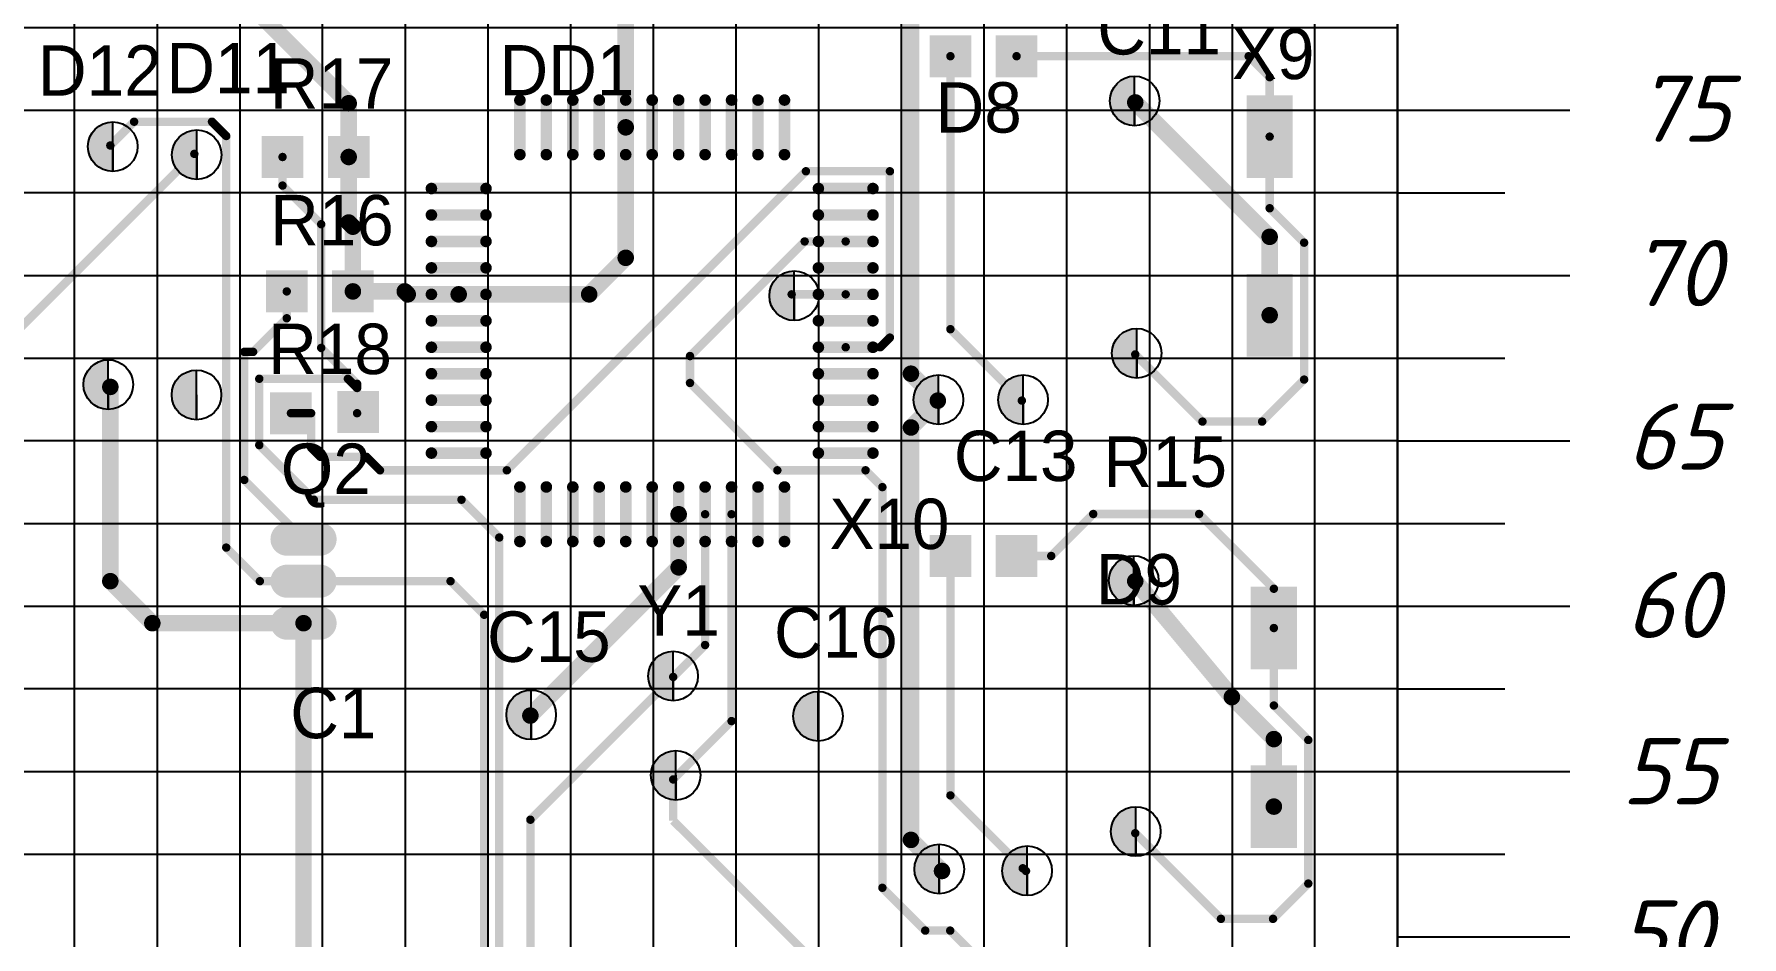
# Model space of a CAD drawing. Header units: millimetres. Extents: x 40 to 3761, y -469 to 920.
# Drawn here: x 2220.8 to 2324, y 124.9 to 179.5 of the extents above; entities that cross this region are included whole.
import ezdxf

# ---------------------------------------------------------------- set-up
doc = ezdxf.new("R2010")
doc.units = ezdxf.units.MM
for name, color, linetype in [('PDF _Текст', 7, 'Continuous'), ('TopLayer', 1, 'Continuous'), ('TopOverlay', 2, 'Continuous'), ('Слой1', 7, 'Continuous')]:
    doc.layers.add(name, color=color, linetype=linetype)
doc.styles.add('PDF ISOCPEUR Italic', font='isocpeui.ttf')

# ---------------------------------------------------------------- blocks, each defined once
blk = doc.blocks.new('*U127')
blk.add_line((0, 1.97), (0, -1.97))
blk = doc.blocks.new('*U128')
at = {"color": 0, "linetype": 'ByBlock', "lineweight": -2, "transparency": 16777216}
for p in [(100, 0), (110, 0), (120, 0), (130, 0), (140, 0), (150, 0)]:
    blk.add_blockref('*U127', p, dxfattribs=at)
blk = doc.blocks.new('*U123')
blk.add_line((3.25, 0), (-3.25, 0))
blk = doc.blocks.new('*U124')
at = {"color": 0, "linetype": 'ByBlock', "lineweight": -2, "transparency": 16777216}
for p in [(0, -100), (0, -105), (0, -110), (0, -115), (0, -120), (0, -125), (0, -130), (0, -135), (0, -140), (0, -145), (0, -150)]:
    blk.add_blockref('*U123', p, dxfattribs=at)
blk = doc.blocks.new('*U129')
for p, q in [((5, 152.5), (5, -152.5)), ((-5, 147.5), (-5, -152.5)), ((0.01, -152.5), (0.01, 147.5))]:
    blk.add_line(p, q)
blk = doc.blocks.new('*U130')
at = {"color": 0, "linetype": 'ByBlock', "lineweight": -2, "transparency": 16777216}
for p in [(15, 0), (30, 0), (45, 0), (60, 0), (75, 0), (90, 0)]:
    blk.add_blockref('*U129', p, dxfattribs=at)
blk = doc.blocks.new('*U131')
for p, q in [((50, 5), (-50, 5)), ((-50, 0), (50, 0)), ((-50, -5), (50, -5))]:
    blk.add_line(p, q)
blk = doc.blocks.new('*U132')
at = {"color": 0, "linetype": 'ByBlock', "lineweight": -2, "transparency": 16777216}
for p in [(0, 150), (0, 135), (0, 120), (0, 105)]:
    blk.add_blockref('*U131', p, dxfattribs=at)

msp = doc.modelspace()

# ---------------------------------------------------------------- hatches: boundary and pattern name
h = msp.add_hatch(color=256)
h.dxf.hatch_style = 1
h.paths.add_polyline_path([(2287.303, 176.947, 0.4142136), (2285.803, 175.447, 0.4142136), (2287.303, 173.947), (2287.303, 175.447)])
h = msp.add_hatch(color=256)
h.dxf.hatch_style = 1
h.paths.add_polyline_path([(2225.513, 174.18, 0.4142136), (2224.013, 172.68, 0.4142136), (2225.513, 171.18), (2225.513, 172.68)])
h = msp.add_hatch(color=256)
h.dxf.hatch_style = 1
h.paths.add_polyline_path([(2230.587, 173.694, 0.4142136), (2229.087, 172.194, 0.4142136), (2230.587, 170.694), (2230.587, 172.194)])
h = msp.add_hatch(color=256)
h.dxf.hatch_style = 1
h.paths.add_polyline_path([(2266.714, 165.162, 0.4142136), (2265.214, 163.662, 0.4142136), (2266.714, 162.162), (2266.714, 163.662)])
h = msp.add_hatch(color=256)
h.dxf.hatch_style = 1
h.paths.add_polyline_path([(2287.426, 161.687, 0.4142136), (2285.926, 160.187, 0.4142136), (2287.426, 158.687), (2287.426, 160.187)])
h = msp.add_hatch(color=256)
h.dxf.hatch_style = 1
h.paths.add_polyline_path([(2225.239, 159.787, 0.4142136), (2223.739, 158.287, 0.4142136), (2225.239, 156.787), (2225.239, 158.287)])
h = msp.add_hatch(color=256)
h.dxf.hatch_style = 1
h.paths.add_polyline_path([(2230.575, 159.168, 0.4142136), (2229.075, 157.668, 0.4142136), (2230.575, 156.168), (2230.575, 157.668)])
h = msp.add_hatch(color=256)
h.dxf.hatch_style = 1
h.paths.add_polyline_path([(2275.441, 158.877, 0.4142136), (2273.941, 157.377, 0.4142136), (2275.441, 155.877), (2275.441, 157.377)])
h = msp.add_hatch(color=256)
h.dxf.hatch_style = 1
h.paths.add_polyline_path([(2280.556, 158.877, 0.4142136), (2279.056, 157.377, 0.4142136), (2280.556, 155.877), (2280.556, 157.377)])
h = msp.add_hatch(color=256)
h.dxf.hatch_style = 1
h.paths.add_polyline_path([(2287.249, 147.937, 0.4142136), (2285.749, 146.437, 0.4142136), (2287.249, 144.937), (2287.249, 146.437)])
h = msp.add_hatch(color=256)
h.dxf.hatch_style = 1
h.paths.add_polyline_path([(2259.396, 142.164, 0.4142136), (2257.896, 140.664, 0.4142136), (2259.396, 139.164), (2259.396, 140.664)])
h = msp.add_hatch(color=256)
h.dxf.hatch_style = 1
h.paths.add_polyline_path([(2250.812, 139.818, 0.4142136), (2249.312, 138.318, 0.4142136), (2250.812, 136.818), (2250.812, 138.318)])
h = msp.add_hatch(color=256)
h.dxf.hatch_style = 1
h.paths.add_polyline_path([(2268.158, 139.73, 0.4142136), (2266.658, 138.23, 0.4142136), (2268.158, 136.73), (2268.158, 138.23)])
h = msp.add_hatch(color=256)
h.dxf.hatch_style = 1
h.paths.add_polyline_path([(2259.551, 136.159, 0.4142136), (2258.051, 134.659, 0.4142136), (2259.551, 133.159), (2259.551, 134.659)])
h = msp.add_hatch(color=256)
h.dxf.hatch_style = 1
h.paths.add_polyline_path([(2287.368, 132.762, 0.4142136), (2285.868, 131.262, 0.4142136), (2287.368, 129.762), (2287.368, 131.262)])
h = msp.add_hatch(color=256)
h.dxf.hatch_style = 1
h.paths.add_polyline_path([(2275.485, 130.491, 0.4142136), (2273.985, 128.991, 0.4142136), (2275.485, 127.491), (2275.485, 128.991)])
h = msp.add_hatch(color=256)
h.dxf.hatch_style = 1
h.paths.add_polyline_path([(2280.801, 130.385, 0.4142136), (2279.301, 128.885, 0.4142136), (2280.801, 127.385), (2280.801, 128.885)])

# ---------------------------------------------------------------- linework, layer by layer
for p, q in [((2303.192, 24.89), (2303.192, 324.89)), ((2303.192, 322.39), (2303.192, 24.89))]:
    msp.add_line(p, q)
at = {"layer": 'TopLayer'}
for points, const_width in [([(2239.778, 175.304), (2224.776, 190.306)], 1), ([(2273.776, 158.947), (2273.776, 186.43)], 1), ([(2256.53, 173.847), (2256.53, 180.105)], 1), ([(2276.164, 161.639), (2276.164, 178.149)], 0.508), ([(2294.198, 178.149), (2280.164, 178.149)], 0.508), ([(2295.468, 176.879), (2294.198, 178.149)], 0.508), ([(2295.468, 173.285), (2295.468, 176.879)], 0.508), ([(2239.778, 172.053), (2239.778, 175.304)], 1), ([(2250.13, 175.497), (2250.13, 172.197)], 0.7), ([(2251.73, 175.497), (2251.73, 172.197)], 0.7), ([(2253.33, 175.497), (2253.33, 172.197)], 0.7), ([(2254.93, 175.497), (2254.93, 172.197)], 0.7), ([(2256.53, 175.497), (2256.53, 172.197)], 0.7), ([(2258.13, 175.497), (2258.13, 172.197)], 0.7), ([(2259.73, 175.497), (2259.73, 172.197)], 0.7), ([(2261.33, 175.497), (2261.33, 172.197)], 0.7), ([(2262.93, 175.497), (2262.93, 172.197)], 0.7), ([(2264.53, 175.497), (2264.53, 172.197)], 0.7), ([(2266.13, 175.497), (2266.13, 172.197)], 0.7), ([(2295.468, 167.227), (2287.34, 175.355)], 1), ([(2226.802, 174.187), (2225.364, 172.749)], 0.508), ([(2231.511, 174.187), (2226.802, 174.187)], 0.508), ([(2232.374, 173.323), (2231.511, 174.187)], 0.508), ([(2232.374, 148.431), (2232.374, 173.323)], 0.508), ([(2256.53, 165.957), (2256.53, 173.847)], 1), ([(2295.468, 168.954), (2295.468, 173.285)], 0.508), ([(2230.444, 172.241), (2208.194, 149.991)], 0.508), ([(2239.778, 168.091), (2239.778, 172.053)], 1), ([(2235.778, 170.326), (2235.778, 172.053)], 0.508), ([(2267.426, 171.19), (2249.342, 153.105)], 0.508), ([(2272.506, 171.19), (2267.426, 171.19)], 0.508), ([(2272.506, 161.131), (2272.506, 171.19)], 0.508), ([(2238.115, 167.989), (2235.778, 170.326)], 0.508), ([(2248.08, 170.147), (2244.78, 170.147)], 0.7), ([(2271.48, 170.147), (2268.18, 170.147)], 0.7), ([(2240.032, 167.837), (2239.778, 168.091)], 1), ([(2240.032, 163.925), (2240.032, 167.837)], 1), ([(2248.08, 168.547), (2244.78, 168.547)], 0.7), ([(2271.48, 168.547), (2268.18, 168.547)], 0.7), ([(2297.551, 166.872), (2295.468, 168.954)], 0.508), ([(2238.115, 160.508), (2238.115, 167.989)], 0.508), ([(2248.08, 166.947), (2244.78, 166.947)], 0.7), ([(2271.48, 166.947), (2268.18, 166.947)], 0.7), ([(2295.468, 162.485), (2295.468, 167.227)], 1), ([(2256.53, 165.957), (2254.32, 163.747)], 1), ([(2267.35, 166.947), (2260.416, 160.014)], 0.508), ([(2269.83, 166.947), (2267.35, 166.947)], 0.508), ([(2297.551, 158.591), (2297.551, 166.872)], 0.508), ([(2248.08, 165.347), (2244.78, 165.347)], 0.7), ([(2271.48, 165.347), (2268.18, 165.347)], 0.7), ([(2243.169, 163.925), (2240.032, 163.925)], 1), ([(2243.347, 163.747), (2243.169, 163.925)], 1), ([(2246.43, 163.747), (2243.347, 163.747)], 1), ([(2254.32, 163.747), (2246.43, 163.747)], 1), ([(2236.032, 162.3), (2236.032, 163.925)], 0.508), ([(2248.08, 163.747), (2244.78, 163.747)], 0.7), ([(2269.83, 163.747), (2266.563, 163.747)], 0.508), ([(2271.48, 163.747), (2268.18, 163.747)], 0.7), ([(2236.032, 162.3), (2234, 160.268)], 0.508), ([(2248.08, 162.147), (2244.78, 162.147)], 0.7), ([(2271.48, 162.147), (2268.18, 162.147)], 0.7), ([(2272.506, 161.131), (2271.922, 160.547)], 0.508), ([(2280.482, 157.321), (2276.164, 161.639)], 0.508), ([(2234, 160.268), (2233.464, 160.268)], 0.508), ([(2233.464, 152.523), (2233.464, 160.268)], 0.508), ([(2240.286, 158.337), (2238.115, 160.508)], 0.508), ([(2248.08, 160.547), (2244.78, 160.547)], 0.7), ([(2260.416, 158.388), (2260.416, 160.014)], 0.508), ([(2271.48, 160.547), (2268.18, 160.547)], 0.7), ([(2271.922, 160.547), (2269.83, 160.547)], 0.508), ([(2291.404, 156.051), (2287.34, 160.115)], 0.508), ([(2248.08, 158.947), (2244.78, 158.947)], 0.7), ([(2271.48, 158.947), (2268.18, 158.947)], 0.7), ([(2275.402, 157.321), (2273.776, 158.947)], 1), ([(2225.364, 146.399), (2225.364, 158.149)], 1), ([(2234.372, 154.629), (2234.372, 158.642)], 0.508), ([(2239.727, 158.642), (2234.372, 158.642)], 0.508), ([(2240.286, 158.083), (2239.727, 158.642)], 0.508), ([(2240.286, 158.083), (2240.286, 158.337)], 0.508), ([(2240.286, 156.559), (2240.286, 158.083)], 0.508), ([(2265.699, 153.105), (2260.416, 158.388)], 0.508), ([(2297.551, 158.591), (2295.011, 156.051)], 0.508), ([(2248.08, 157.347), (2244.78, 157.347)], 0.7), ([(2271.48, 157.347), (2268.18, 157.347)], 0.7), ([(2275.402, 157.321), (2273.776, 155.696)], 1), ([(2237.505, 156.559), (2236.286, 156.559)], 0.508), ([(2237.505, 154.476), (2237.505, 156.559)], 0.508), ([(2248.08, 155.747), (2244.78, 155.747)], 0.7), ([(2271.48, 155.747), (2268.18, 155.747)], 0.7), ([(2273.776, 130.753), (2273.776, 155.696)], 1), ([(2295.011, 156.051), (2291.404, 156.051)], 0.508), ([(2237.674, 151.327), (2234.372, 154.629)], 0.508), ([(2238.064, 153.918), (2237.505, 154.476)], 0.508), ([(2240.858, 153.918), (2238.064, 153.918)], 0.508), ([(2241.671, 153.105), (2240.858, 153.918)], 0.508), ([(2248.08, 154.147), (2244.78, 154.147)], 0.7), ([(2271.48, 154.147), (2268.18, 154.147)], 0.7), ([(2249.342, 153.105), (2241.671, 153.105)], 0.508), ([(2271.033, 153.105), (2265.699, 153.105)], 0.508), ([(2272.049, 152.089), (2271.033, 153.105)], 0.508), ([(2237.048, 148.939), (2233.464, 152.523)], 0.508), ([(2250.13, 152.097), (2250.13, 148.797)], 0.7), ([(2251.73, 152.097), (2251.73, 148.797)], 0.7), ([(2253.33, 152.097), (2253.33, 148.797)], 0.7), ([(2254.93, 152.097), (2254.93, 148.797)], 0.7), ([(2256.53, 152.097), (2256.53, 148.797)], 0.7), ([(2258.13, 152.097), (2258.13, 148.797)], 0.7), ([(2259.73, 152.097), (2259.73, 148.797)], 0.7), ([(2261.33, 152.097), (2261.33, 148.797)], 0.7), ([(2262.93, 152.097), (2262.93, 148.797)], 0.7), ([(2264.53, 152.097), (2264.53, 148.797)], 0.7), ([(2266.13, 152.097), (2266.13, 148.797)], 0.7), ([(2272.049, 127.857), (2272.049, 152.089)], 0.508), ([(2246.598, 151.327), (2237.674, 151.327)], 0.508), ([(2248.884, 149.041), (2246.598, 151.327)], 0.508), ([(2259.73, 147.237), (2259.73, 150.447)], 1), ([(2236.048, 148.939), (2238.048, 148.939)], 2), ([(2261.33, 142.539), (2261.33, 150.447)], 0.508), ([(2262.93, 137.939), (2262.93, 150.447)], 0.508), ([(2284.8, 150.463), (2282.26, 147.923)], 0.508), ([(2291.201, 150.463), (2284.8, 150.463)], 0.508), ([(2295.722, 145.942), (2291.201, 150.463)], 0.508), ([(2248.884, 122.015), (2248.884, 149.041)], 0.508), ([(2234.406, 146.399), (2232.374, 148.431)], 0.508), ([(2259.73, 147.237), (2250.764, 138.271)], 1), ([(2276.164, 133.445), (2276.164, 147.923)], 0.508), ([(2282.26, 147.923), (2280.164, 147.923)], 0.508), ([(2227.904, 143.859), (2225.364, 146.399)], 1), ([(2237.048, 146.399), (2234.406, 146.399)], 0.508), ([(2236.048, 146.399), (2238.048, 146.399)], 2), ([(2245.938, 146.399), (2237.048, 146.399)], 0.508), ([(2247.97, 144.367), (2245.938, 146.399)], 0.508), ([(2293.182, 139.389), (2287.34, 146.399)], 1), ([(2295.722, 143.567), (2295.722, 145.942)], 0.508), ([(2236.048, 143.859), (2238.048, 143.859)], 2), ([(2247.97, 115.919), (2247.97, 144.367)], 0.508), ([(2237.048, 143.859), (2227.904, 143.859)], 1), ([(2237.048, 122.523), (2237.048, 143.859)], 1), ([(2295.722, 138.881), (2295.722, 143.567)], 0.508), ([(2261.33, 142.539), (2259.4, 140.609)], 0.508), ([(2259.4, 140.609), (2250.764, 131.973)], 0.508), ([(2295.722, 136.849), (2293.182, 139.389)], 1), ([(2297.805, 136.798), (2295.722, 138.881)], 0.508), ([(2262.93, 137.939), (2259.4, 134.409)], 0.508), ([(2295.722, 132.767), (2295.722, 136.849)], 1), ([(2297.805, 128.111), (2297.805, 136.798)], 0.508), ([(2259.4, 131.921), (2259.4, 134.409)], 0.508), ([(2280.736, 128.873), (2276.164, 133.445)], 0.508), ([(2250.764, 123.031), (2250.764, 131.973)], 0.508), ([(2268.29, 123.031), (2259.4, 131.921)], 0.508), ([(2275.656, 128.873), (2273.776, 130.753)], 1), ([(2292.522, 125.978), (2287.34, 131.159)], 0.508), ([(2274.64, 125.266), (2272.049, 127.857)], 0.508), ([(2297.805, 128.111), (2295.671, 125.978)], 0.508), ([(2295.671, 125.978), (2292.522, 125.978)], 0.508), ([(2276.151, 125.266), (2274.64, 125.266)], 0.508), ([(2280.418, 120.999), (2276.151, 125.266)], 0.508)]:
    msp.add_lwpolyline(points, dxfattribs=dict(at, const_width=const_width))
for points, const_width in [([(2276.291, 178.149, -1), (2276.037, 178.149, -1)], 0.254), ([(2280.291, 178.149, -1), (2280.037, 178.149, -1)], 0.254), ([(2294.325, 178.149, -1), (2294.071, 178.149, -1)], 0.254), ([(2294.325, 178.149, -1), (2294.071, 178.149, -1)], 0.254), ([(2295.595, 176.879, -1), (2295.341, 176.879, -1)], 0.254), ([(2295.595, 176.879, -1), (2295.341, 176.879, -1)], 0.254), ([(2240.028, 175.304, -1), (2239.528, 175.304, -1)], 0.5), ([(2240.028, 175.304, -1), (2239.528, 175.304, -1)], 0.5), ([(2250.305, 175.497, -1), (2249.955, 175.497, -1)], 0.35), ([(2251.905, 175.497, -1), (2251.555, 175.497, -1)], 0.35), ([(2253.505, 175.497, -1), (2253.155, 175.497, -1)], 0.35), ([(2255.105, 175.497, -1), (2254.755, 175.497, -1)], 0.35), ([(2256.705, 175.497, -1), (2256.355, 175.497, -1)], 0.35), ([(2258.305, 175.497, -1), (2257.955, 175.497, -1)], 0.35), ([(2259.905, 175.497, -1), (2259.555, 175.497, -1)], 0.35), ([(2261.505, 175.497, -1), (2261.155, 175.497, -1)], 0.35), ([(2263.105, 175.497, -1), (2262.755, 175.497, -1)], 0.35), ([(2264.705, 175.497, -1), (2264.355, 175.497, -1)], 0.35), ([(2266.305, 175.497, -1), (2265.955, 175.497, -1)], 0.35), ([(2287.59, 175.355, -1), (2287.09, 175.355, -1)], 0.5), ([(2226.929, 174.187, -1), (2226.675, 174.187, -1)], 0.254), ([(2226.929, 174.187, -1), (2226.675, 174.187, -1)], 0.254), ([(2231.638, 174.187, -1), (2231.384, 174.187, -1)], 0.254), ([(2231.638, 174.187, -1), (2231.384, 174.187, -1)], 0.254), ([(2232.501, 173.323, -1), (2232.247, 173.323, -1)], 0.254), ([(2232.501, 173.323, -1), (2232.247, 173.323, -1)], 0.254), ([(2256.78, 173.847, -1), (2256.28, 173.847, -1)], 0.5), ([(2256.78, 173.847, -1), (2256.28, 173.847, -1)], 0.5), ([(2295.595, 173.285, -1), (2295.341, 173.285, -1)], 0.254), ([(2295.595, 173.285, -1), (2295.341, 173.285, -1)], 0.254), ([(2225.491, 172.749, -1), (2225.237, 172.749, -1)], 0.254), ([(2230.571, 172.241, -1), (2230.317, 172.241, -1)], 0.254), ([(2240.028, 172.053, -1), (2239.528, 172.053, -1)], 0.5), ([(2240.028, 172.053, -1), (2239.528, 172.053, -1)], 0.5), ([(2250.305, 172.197, -1), (2249.955, 172.197, -1)], 0.35), ([(2251.905, 172.197, -1), (2251.555, 172.197, -1)], 0.35), ([(2253.505, 172.197, -1), (2253.155, 172.197, -1)], 0.35), ([(2255.105, 172.197, -1), (2254.755, 172.197, -1)], 0.35), ([(2256.705, 172.197, -1), (2256.355, 172.197, -1)], 0.35), ([(2258.305, 172.197, -1), (2257.955, 172.197, -1)], 0.35), ([(2259.905, 172.197, -1), (2259.555, 172.197, -1)], 0.35), ([(2261.505, 172.197, -1), (2261.155, 172.197, -1)], 0.35), ([(2263.105, 172.197, -1), (2262.755, 172.197, -1)], 0.35), ([(2264.705, 172.197, -1), (2264.355, 172.197, -1)], 0.35), ([(2266.305, 172.197, -1), (2265.955, 172.197, -1)], 0.35), ([(2235.905, 172.053, -1), (2235.651, 172.053, -1)], 0.254), ([(2267.553, 171.19, -1), (2267.299, 171.19, -1)], 0.254), ([(2267.553, 171.19, -1), (2267.299, 171.19, -1)], 0.254), ([(2272.633, 171.19, -1), (2272.379, 171.19, -1)], 0.254), ([(2272.633, 171.19, -1), (2272.379, 171.19, -1)], 0.254), ([(2235.905, 170.326, -1), (2235.651, 170.326, -1)], 0.254), ([(2235.905, 170.326, -1), (2235.651, 170.326, -1)], 0.254), ([(2244.955, 170.147, -1), (2244.605, 170.147, -1)], 0.35), ([(2248.255, 170.147, -1), (2247.905, 170.147, -1)], 0.35), ([(2268.355, 170.147, -1), (2268.005, 170.147, -1)], 0.35), ([(2271.655, 170.147, -1), (2271.305, 170.147, -1)], 0.35), ([(2240.028, 168.091, -1), (2239.528, 168.091, -1)], 0.5), ([(2240.028, 168.091, -1), (2239.528, 168.091, -1)], 0.5), ([(2240.282, 167.837, -1), (2239.782, 167.837, -1)], 0.5), ([(2240.282, 167.837, -1), (2239.782, 167.837, -1)], 0.5), ([(2244.955, 168.547, -1), (2244.605, 168.547, -1)], 0.35), ([(2248.255, 168.547, -1), (2247.905, 168.547, -1)], 0.35), ([(2268.355, 168.547, -1), (2268.005, 168.547, -1)], 0.35), ([(2271.655, 168.547, -1), (2271.305, 168.547, -1)], 0.35), ([(2295.595, 168.954, -1), (2295.341, 168.954, -1)], 0.254), ([(2295.595, 168.954, -1), (2295.341, 168.954, -1)], 0.254), ([(2238.242, 167.989, -1), (2237.988, 167.989, -1)], 0.254), ([(2238.242, 167.989, -1), (2237.988, 167.989, -1)], 0.254), ([(2244.955, 166.947, -1), (2244.605, 166.947, -1)], 0.35), ([(2248.255, 166.947, -1), (2247.905, 166.947, -1)], 0.35), ([(2268.355, 166.947, -1), (2268.005, 166.947, -1)], 0.35), ([(2271.655, 166.947, -1), (2271.305, 166.947, -1)], 0.35), ([(2295.718, 167.227, -1), (2295.218, 167.227, -1)], 0.5), ([(2295.718, 167.227, -1), (2295.218, 167.227, -1)], 0.5), ([(2256.78, 165.957, -1), (2256.28, 165.957, -1)], 0.5), ([(2256.78, 165.957, -1), (2256.28, 165.957, -1)], 0.5), ([(2267.477, 166.947, -1), (2267.223, 166.947, -1)], 0.254), ([(2267.477, 166.947, -1), (2267.223, 166.947, -1)], 0.254), ([(2269.957, 166.947, -1), (2269.703, 166.947, -1)], 0.254), ([(2297.678, 166.872, -1), (2297.424, 166.872, -1)], 0.254), ([(2297.678, 166.872, -1), (2297.424, 166.872, -1)], 0.254), ([(2244.955, 165.347, -1), (2244.605, 165.347, -1)], 0.35), ([(2248.255, 165.347, -1), (2247.905, 165.347, -1)], 0.35), ([(2268.355, 165.347, -1), (2268.005, 165.347, -1)], 0.35), ([(2271.655, 165.347, -1), (2271.305, 165.347, -1)], 0.35), ([(2240.282, 163.925, -1), (2239.782, 163.925, -1)], 0.5), ([(2240.282, 163.925, -1), (2239.782, 163.925, -1)], 0.5), ([(2243.419, 163.925, -1), (2242.919, 163.925, -1)], 0.5), ([(2243.419, 163.925, -1), (2242.919, 163.925, -1)], 0.5), ([(2243.597, 163.747, -1), (2243.097, 163.747, -1)], 0.5), ([(2243.597, 163.747, -1), (2243.097, 163.747, -1)], 0.5), ([(2246.68, 163.747, -1), (2246.18, 163.747, -1)], 0.5), ([(2246.68, 163.747, -1), (2246.18, 163.747, -1)], 0.5), ([(2254.57, 163.747, -1), (2254.07, 163.747, -1)], 0.5), ([(2254.57, 163.747, -1), (2254.07, 163.747, -1)], 0.5), ([(2236.159, 163.925, -1), (2235.905, 163.925, -1)], 0.254), ([(2244.955, 163.747, -1), (2244.605, 163.747, -1)], 0.35), ([(2248.255, 163.747, -1), (2247.905, 163.747, -1)], 0.35), ([(2266.69, 163.747, -1), (2266.436, 163.747, -1)], 0.254), ([(2268.355, 163.747, -1), (2268.005, 163.747, -1)], 0.35), ([(2269.957, 163.747, -1), (2269.703, 163.747, -1)], 0.254), ([(2271.655, 163.747, -1), (2271.305, 163.747, -1)], 0.35), ([(2236.159, 162.3, -1), (2235.905, 162.3, -1)], 0.254), ([(2236.159, 162.3, -1), (2235.905, 162.3, -1)], 0.254), ([(2244.955, 162.147, -1), (2244.605, 162.147, -1)], 0.35), ([(2248.255, 162.147, -1), (2247.905, 162.147, -1)], 0.35), ([(2268.355, 162.147, -1), (2268.005, 162.147, -1)], 0.35), ([(2271.655, 162.147, -1), (2271.305, 162.147, -1)], 0.35), ([(2295.718, 162.485, -1), (2295.218, 162.485, -1)], 0.5), ([(2272.633, 161.131, -1), (2272.379, 161.131, -1)], 0.254), ([(2272.633, 161.131, -1), (2272.379, 161.131, -1)], 0.254), ([(2276.291, 161.639, -1), (2276.037, 161.639, -1)], 0.254), ([(2276.291, 161.639, -1), (2276.037, 161.639, -1)], 0.254), ([(2233.591, 160.268, -1), (2233.337, 160.268, -1)], 0.254), ([(2233.591, 160.268, -1), (2233.337, 160.268, -1)], 0.254), ([(2234.127, 160.268, -1), (2233.873, 160.268, -1)], 0.254), ([(2234.127, 160.268, -1), (2233.873, 160.268, -1)], 0.254), ([(2238.242, 160.508, -1), (2237.988, 160.508, -1)], 0.254), ([(2238.242, 160.508, -1), (2237.988, 160.508, -1)], 0.254), ([(2244.955, 160.547, -1), (2244.605, 160.547, -1)], 0.35), ([(2248.255, 160.547, -1), (2247.905, 160.547, -1)], 0.35), ([(2260.543, 160.014, -1), (2260.289, 160.014, -1)], 0.254), ([(2260.543, 160.014, -1), (2260.289, 160.014, -1)], 0.254), ([(2268.355, 160.547, -1), (2268.005, 160.547, -1)], 0.35), ([(2269.957, 160.547, -1), (2269.703, 160.547, -1)], 0.254), ([(2271.655, 160.547, -1), (2271.305, 160.547, -1)], 0.35), ([(2272.049, 160.547, -1), (2271.795, 160.547, -1)], 0.254), ([(2272.049, 160.547, -1), (2271.795, 160.547, -1)], 0.254), ([(2287.467, 160.115, -1), (2287.213, 160.115, -1)], 0.254), ([(2244.955, 158.947, -1), (2244.605, 158.947, -1)], 0.35), ([(2248.255, 158.947, -1), (2247.905, 158.947, -1)], 0.35), ([(2268.355, 158.947, -1), (2268.005, 158.947, -1)], 0.35), ([(2271.655, 158.947, -1), (2271.305, 158.947, -1)], 0.35), ([(2274.026, 158.947, -1), (2273.526, 158.947, -1)], 0.5), ([(2274.026, 158.947, -1), (2273.526, 158.947, -1)], 0.5), ([(2225.614, 158.149, -1), (2225.114, 158.149, -1)], 0.5), ([(2234.499, 158.642, -1), (2234.245, 158.642, -1)], 0.254), ([(2234.499, 158.642, -1), (2234.245, 158.642, -1)], 0.254), ([(2239.854, 158.642, -1), (2239.6, 158.642, -1)], 0.254), ([(2239.854, 158.642, -1), (2239.6, 158.642, -1)], 0.254), ([(2240.413, 158.337, -1), (2240.159, 158.337, -1)], 0.254), ([(2240.413, 158.337, -1), (2240.159, 158.337, -1)], 0.254), ([(2240.413, 158.083, -1), (2240.159, 158.083, -1)], 0.254), ([(2240.413, 158.083, -1), (2240.159, 158.083, -1)], 0.254), ([(2240.413, 158.083, -1), (2240.159, 158.083, -1)], 0.254), ([(2260.543, 158.388, -1), (2260.289, 158.388, -1)], 0.254), ([(2260.543, 158.388, -1), (2260.289, 158.388, -1)], 0.254), ([(2297.678, 158.591, -1), (2297.424, 158.591, -1)], 0.254), ([(2297.678, 158.591, -1), (2297.424, 158.591, -1)], 0.254), ([(2244.955, 157.347, -1), (2244.605, 157.347, -1)], 0.35), ([(2248.255, 157.347, -1), (2247.905, 157.347, -1)], 0.35), ([(2268.355, 157.347, -1), (2268.005, 157.347, -1)], 0.35), ([(2271.655, 157.347, -1), (2271.305, 157.347, -1)], 0.35), ([(2275.652, 157.321, -1), (2275.152, 157.321, -1)], 0.5), ([(2275.652, 157.321, -1), (2275.152, 157.321, -1)], 0.5), ([(2280.609, 157.321, -1), (2280.355, 157.321, -1)], 0.254), ([(2236.413, 156.559, -1), (2236.159, 156.559, -1)], 0.254), ([(2237.632, 156.559, -1), (2237.378, 156.559, -1)], 0.254), ([(2237.632, 156.559, -1), (2237.378, 156.559, -1)], 0.254), ([(2240.413, 156.559, -1), (2240.159, 156.559, -1)], 0.254), ([(2244.955, 155.747, -1), (2244.605, 155.747, -1)], 0.35), ([(2248.255, 155.747, -1), (2247.905, 155.747, -1)], 0.35), ([(2268.355, 155.747, -1), (2268.005, 155.747, -1)], 0.35), ([(2271.655, 155.747, -1), (2271.305, 155.747, -1)], 0.35), ([(2274.026, 155.696, -1), (2273.526, 155.696, -1)], 0.5), ([(2274.026, 155.696, -1), (2273.526, 155.696, -1)], 0.5), ([(2291.531, 156.051, -1), (2291.277, 156.051, -1)], 0.254), ([(2291.531, 156.051, -1), (2291.277, 156.051, -1)], 0.254), ([(2295.138, 156.051, -1), (2294.884, 156.051, -1)], 0.254), ([(2295.138, 156.051, -1), (2294.884, 156.051, -1)], 0.254), ([(2234.499, 154.629, -1), (2234.245, 154.629, -1)], 0.254), ([(2234.499, 154.629, -1), (2234.245, 154.629, -1)], 0.254), ([(2237.632, 154.476, -1), (2237.378, 154.476, -1)], 0.254), ([(2237.632, 154.476, -1), (2237.378, 154.476, -1)], 0.254), ([(2238.191, 153.918, -1), (2237.937, 153.918, -1)], 0.254), ([(2238.191, 153.918, -1), (2237.937, 153.918, -1)], 0.254), ([(2240.985, 153.918, -1), (2240.731, 153.918, -1)], 0.254), ([(2240.985, 153.918, -1), (2240.731, 153.918, -1)], 0.254), ([(2244.955, 154.147, -1), (2244.605, 154.147, -1)], 0.35), ([(2248.255, 154.147, -1), (2247.905, 154.147, -1)], 0.35), ([(2268.355, 154.147, -1), (2268.005, 154.147, -1)], 0.35), ([(2271.655, 154.147, -1), (2271.305, 154.147, -1)], 0.35), ([(2241.798, 153.105, -1), (2241.544, 153.105, -1)], 0.254), ([(2241.798, 153.105, -1), (2241.544, 153.105, -1)], 0.254), ([(2249.469, 153.105, -1), (2249.215, 153.105, -1)], 0.254), ([(2249.469, 153.105, -1), (2249.215, 153.105, -1)], 0.254), ([(2265.826, 153.105, -1), (2265.572, 153.105, -1)], 0.254), ([(2265.826, 153.105, -1), (2265.572, 153.105, -1)], 0.254), ([(2271.16, 153.105, -1), (2270.906, 153.105, -1)], 0.254), ([(2271.16, 153.105, -1), (2270.906, 153.105, -1)], 0.254), ([(2233.591, 152.523, -1), (2233.337, 152.523, -1)], 0.254), ([(2233.591, 152.523, -1), (2233.337, 152.523, -1)], 0.254), ([(2250.305, 152.097, -1), (2249.955, 152.097, -1)], 0.35), ([(2251.905, 152.097, -1), (2251.555, 152.097, -1)], 0.35), ([(2253.505, 152.097, -1), (2253.155, 152.097, -1)], 0.35), ([(2255.105, 152.097, -1), (2254.755, 152.097, -1)], 0.35), ([(2256.705, 152.097, -1), (2256.355, 152.097, -1)], 0.35), ([(2258.305, 152.097, -1), (2257.955, 152.097, -1)], 0.35), ([(2259.905, 152.097, -1), (2259.555, 152.097, -1)], 0.35), ([(2261.505, 152.097, -1), (2261.155, 152.097, -1)], 0.35), ([(2263.105, 152.097, -1), (2262.755, 152.097, -1)], 0.35), ([(2264.705, 152.097, -1), (2264.355, 152.097, -1)], 0.35), ([(2266.305, 152.097, -1), (2265.955, 152.097, -1)], 0.35), ([(2272.176, 152.089, -1), (2271.922, 152.089, -1)], 0.254), ([(2272.176, 152.089, -1), (2271.922, 152.089, -1)], 0.254), ([(2237.801, 151.327, -1), (2237.547, 151.327, -1)], 0.254), ([(2237.801, 151.327, -1), (2237.547, 151.327, -1)], 0.254), ([(2246.725, 151.327, -1), (2246.471, 151.327, -1)], 0.254), ([(2246.725, 151.327, -1), (2246.471, 151.327, -1)], 0.254), ([(2259.98, 150.447, -1), (2259.48, 150.447, -1)], 0.5), ([(2236.548, 148.939, -1), (2235.548, 148.939, -1)], 1), ([(2238.548, 148.939, -1), (2237.548, 148.939, -1)], 1), ([(2261.457, 150.447, -1), (2261.203, 150.447, -1)], 0.254), ([(2263.057, 150.447, -1), (2262.803, 150.447, -1)], 0.254), ([(2284.927, 150.463, -1), (2284.673, 150.463, -1)], 0.254), ([(2284.927, 150.463, -1), (2284.673, 150.463, -1)], 0.254), ([(2291.328, 150.463, -1), (2291.074, 150.463, -1)], 0.254), ([(2291.328, 150.463, -1), (2291.074, 150.463, -1)], 0.254), ([(2249.011, 149.041, -1), (2248.757, 149.041, -1)], 0.254), ([(2249.011, 149.041, -1), (2248.757, 149.041, -1)], 0.254), ([(2250.305, 148.797, -1), (2249.955, 148.797, -1)], 0.35), ([(2251.905, 148.797, -1), (2251.555, 148.797, -1)], 0.35), ([(2253.505, 148.797, -1), (2253.155, 148.797, -1)], 0.35), ([(2255.105, 148.797, -1), (2254.755, 148.797, -1)], 0.35), ([(2256.705, 148.797, -1), (2256.355, 148.797, -1)], 0.35), ([(2258.305, 148.797, -1), (2257.955, 148.797, -1)], 0.35), ([(2259.905, 148.797, -1), (2259.555, 148.797, -1)], 0.35), ([(2261.505, 148.797, -1), (2261.155, 148.797, -1)], 0.35), ([(2263.105, 148.797, -1), (2262.755, 148.797, -1)], 0.35), ([(2264.705, 148.797, -1), (2264.355, 148.797, -1)], 0.35), ([(2266.305, 148.797, -1), (2265.955, 148.797, -1)], 0.35), ([(2232.501, 148.431, -1), (2232.247, 148.431, -1)], 0.254), ([(2232.501, 148.431, -1), (2232.247, 148.431, -1)], 0.254), ([(2259.98, 147.237, -1), (2259.48, 147.237, -1)], 0.5), ([(2259.98, 147.237, -1), (2259.48, 147.237, -1)], 0.5), ([(2282.387, 147.923, -1), (2282.133, 147.923, -1)], 0.254), ([(2282.387, 147.923, -1), (2282.133, 147.923, -1)], 0.254), ([(2225.614, 146.399, -1), (2225.114, 146.399, -1)], 0.5), ([(2225.614, 146.399, -1), (2225.114, 146.399, -1)], 0.5), ([(2234.533, 146.399, -1), (2234.279, 146.399, -1)], 0.254), ([(2234.533, 146.399, -1), (2234.279, 146.399, -1)], 0.254), ([(2236.548, 146.399, -1), (2235.548, 146.399, -1)], 1), ([(2238.548, 146.399, -1), (2237.548, 146.399, -1)], 1), ([(2246.065, 146.399, -1), (2245.811, 146.399, -1)], 0.254), ([(2246.065, 146.399, -1), (2245.811, 146.399, -1)], 0.254), ([(2287.59, 146.399, -1), (2287.09, 146.399, -1)], 0.5), ([(2295.849, 145.942, -1), (2295.595, 145.942, -1)], 0.254), ([(2295.849, 145.942, -1), (2295.595, 145.942, -1)], 0.254), ([(2236.548, 143.859, -1), (2235.548, 143.859, -1)], 1), ([(2238.548, 143.859, -1), (2237.548, 143.859, -1)], 1), ([(2248.097, 144.367, -1), (2247.843, 144.367, -1)], 0.254), ([(2248.097, 144.367, -1), (2247.843, 144.367, -1)], 0.254), ([(2228.154, 143.859, -1), (2227.654, 143.859, -1)], 0.5), ([(2228.154, 143.859, -1), (2227.654, 143.859, -1)], 0.5), ([(2237.298, 143.859, -1), (2236.798, 143.859, -1)], 0.5), ([(2237.298, 143.859, -1), (2236.798, 143.859, -1)], 0.5), ([(2295.849, 143.567, -1), (2295.595, 143.567, -1)], 0.254), ([(2295.849, 143.567, -1), (2295.595, 143.567, -1)], 0.254), ([(2261.457, 142.539, -1), (2261.203, 142.539, -1)], 0.254), ([(2261.457, 142.539, -1), (2261.203, 142.539, -1)], 0.254), ([(2259.527, 140.609, -1), (2259.273, 140.609, -1)], 0.254), ([(2259.527, 140.609, -1), (2259.273, 140.609, -1)], 0.254), ([(2293.432, 139.389, -1), (2292.932, 139.389, -1)], 0.5), ([(2293.432, 139.389, -1), (2292.932, 139.389, -1)], 0.5), ([(2251.014, 138.271, -1), (2250.514, 138.271, -1)], 0.5), ([(2295.849, 138.881, -1), (2295.595, 138.881, -1)], 0.254), ([(2295.849, 138.881, -1), (2295.595, 138.881, -1)], 0.254), ([(2263.057, 137.939, -1), (2262.803, 137.939, -1)], 0.254), ([(2263.057, 137.939, -1), (2262.803, 137.939, -1)], 0.254), ([(2295.972, 136.849, -1), (2295.472, 136.849, -1)], 0.5), ([(2295.972, 136.849, -1), (2295.472, 136.849, -1)], 0.5), ([(2297.932, 136.798, -1), (2297.678, 136.798, -1)], 0.254), ([(2297.932, 136.798, -1), (2297.678, 136.798, -1)], 0.254), ([(2259.527, 134.409, -1), (2259.273, 134.409, -1)], 0.254), ([(2259.527, 134.409, -1), (2259.273, 134.409, -1)], 0.254), ([(2276.291, 133.445, -1), (2276.037, 133.445, -1)], 0.254), ([(2276.291, 133.445, -1), (2276.037, 133.445, -1)], 0.254), ([(2295.972, 132.767, -1), (2295.472, 132.767, -1)], 0.5), ([(2250.891, 131.973, -1), (2250.637, 131.973, -1)], 0.254), ([(2250.891, 131.973, -1), (2250.637, 131.973, -1)], 0.254), ([(2274.026, 130.753, -1), (2273.526, 130.753, -1)], 0.5), ([(2274.026, 130.753, -1), (2273.526, 130.753, -1)], 0.5), ([(2287.467, 131.159, -1), (2287.213, 131.159, -1)], 0.254), ([(2275.906, 128.873, -1), (2275.406, 128.873, -1)], 0.5), ([(2280.663, 129.037, -1), (2280.409, 129.037, -1)], 0.254), ([(2280.663, 129.037, -1), (2280.409, 129.037, -1)], 0.254), ([(2280.863, 128.873, -1), (2280.609, 128.873, -1)], 0.254), ([(2272.176, 127.857, -1), (2271.922, 127.857, -1)], 0.254), ([(2272.176, 127.857, -1), (2271.922, 127.857, -1)], 0.254), ([(2297.932, 128.111, -1), (2297.678, 128.111, -1)], 0.254), ([(2297.932, 128.111, -1), (2297.678, 128.111, -1)], 0.254), ([(2292.649, 125.978, -1), (2292.395, 125.978, -1)], 0.254), ([(2292.649, 125.978, -1), (2292.395, 125.978, -1)], 0.254), ([(2295.798, 125.978, -1), (2295.544, 125.978, -1)], 0.254), ([(2295.798, 125.978, -1), (2295.544, 125.978, -1)], 0.254), ([(2274.767, 125.266, -1), (2274.513, 125.266, -1)], 0.254), ([(2274.767, 125.266, -1), (2274.513, 125.266, -1)], 0.254), ([(2276.278, 125.266, -1), (2276.024, 125.266, -1)], 0.254), ([(2276.278, 125.266, -1), (2276.024, 125.266, -1)], 0.254)]:
    msp.add_lwpolyline(points, format="xyb", close=True, dxfattribs=dict(at, const_width=const_width))
for points in [[(2277.424, 176.879), (2274.904, 176.879), (2277.424, 179.419), (2274.904, 179.419)], [(2281.424, 176.879), (2278.904, 176.879), (2281.424, 179.419), (2278.904, 179.419)], [(2294.068, 170.785), (2294.068, 175.785), (2296.868, 170.785), (2296.868, 175.785)], [(2237.038, 170.783), (2234.518, 170.783), (2237.038, 173.323), (2234.518, 173.323)], [(2241.038, 170.783), (2238.518, 170.783), (2241.038, 173.323), (2238.518, 173.323)], [(2237.292, 162.655), (2234.772, 162.655), (2237.292, 165.195), (2234.772, 165.195)], [(2241.292, 162.655), (2238.772, 162.655), (2241.292, 165.195), (2238.772, 165.195)], [(2294.068, 159.985), (2294.068, 164.985), (2296.868, 159.985), (2296.868, 164.985)], [(2237.546, 155.289), (2235.026, 155.289), (2237.546, 157.829), (2235.026, 157.829)], [(2241.619, 155.363), (2239.099, 155.363), (2241.619, 157.903), (2239.099, 157.903)], [(2277.424, 146.653), (2274.904, 146.653), (2277.424, 149.193), (2274.904, 149.193)], [(2281.424, 146.653), (2278.904, 146.653), (2281.424, 149.193), (2278.904, 149.193)], [(2294.322, 141.067), (2294.322, 146.067), (2297.122, 141.067), (2297.122, 146.067)], [(2294.322, 130.267), (2294.322, 135.267), (2297.122, 130.267), (2297.122, 135.267)]]:
    msp.add_solid(points, dxfattribs=at)
at = {"layer": 'Слой1'}
for p, q in [((2287.303, 173.947), (2287.303, 176.947)), ((2287.303, 175.447), (2287.303, 173.947)), ((2225.513, 171.18), (2225.513, 174.18)), ((2230.587, 170.694), (2230.587, 173.694)), ((2225.513, 172.68), (2225.513, 171.18)), ((2230.587, 172.194), (2230.587, 170.694)), ((2266.714, 162.162), (2266.714, 165.162)), ((2266.714, 163.662), (2266.714, 162.162)), ((2287.426, 158.687), (2287.426, 161.687)), ((2287.426, 160.187), (2287.426, 158.687)), ((2225.239, 156.787), (2225.239, 159.787)), ((2230.575, 156.168), (2230.575, 159.168)), ((2225.239, 158.287), (2225.239, 156.787)), ((2275.441, 155.877), (2275.441, 158.877)), ((2280.556, 155.877), (2280.556, 158.877)), ((2230.575, 157.668), (2230.575, 156.168)), ((2275.441, 157.377), (2275.441, 155.877)), ((2280.556, 157.377), (2280.556, 155.877)), ((2287.249, 144.937), (2287.249, 147.937)), ((2287.249, 146.437), (2287.249, 144.937)), ((2259.396, 139.164), (2259.396, 142.164)), ((2259.396, 140.664), (2259.396, 139.164)), ((2250.812, 136.818), (2250.812, 139.818)), ((2268.158, 136.73), (2268.158, 139.73)), ((2250.812, 138.318), (2250.812, 136.818)), ((2268.158, 138.23), (2268.158, 136.73)), ((2259.551, 133.159), (2259.551, 136.159)), ((2259.551, 134.659), (2259.551, 133.159)), ((2287.368, 129.762), (2287.368, 132.762)), ((2287.368, 131.262), (2287.368, 129.762)), ((2275.485, 127.491), (2275.485, 130.491)), ((2280.801, 127.385), (2280.801, 130.385)), ((2275.485, 128.991), (2275.485, 127.491)), ((2280.801, 128.885), (2280.801, 127.385))]:
    msp.add_line(p, q, dxfattribs=at)
for centre in [(2287.303, 175.447), (2225.513, 172.68), (2230.587, 172.194), (2266.714, 163.662), (2287.426, 160.187), (2225.239, 158.287), (2230.575, 157.668), (2275.441, 157.377), (2280.556, 157.377), (2287.249, 146.437), (2259.396, 140.664), (2250.812, 138.318), (2268.158, 138.23), (2259.551, 134.659), (2287.368, 131.262), (2275.485, 128.991), (2280.801, 128.885)]:
    msp.add_circle(centre, 1.5, dxfattribs=at)

# ---------------------------------------------------------------- block references
for name, p in [('*U130', (2208.192, 177.39)), ('*U132', (2253.192, 29.89))]:
    msp.add_blockref(name, p)
at = {"extrusion": (0, 0, -1), "zscale": -1}
msp.add_blockref('*U124', (-2306.441, 274.89), dxfattribs=at)
at = {"extrusion": (0, 0, -1), "zscale": -1, "rotation": 270}
msp.add_blockref('*U128', (-2311.657, 274.89), dxfattribs=at)

# ---------------------------------------------------------------- texts
at = {"layer": 'PDF _Текст', "char_height": 4, "width": 5.41212, "attachment_point": 7, "style": 'PDF ISOCPEUR Italic'}
for s, insert in [('75', (2317.607, 172.977)), ('70', (2317.229, 163.032)), ('65', (2317.054, 153.144)), ('60', (2316.988, 142.965))]:
    msp.add_mtext(s, dxfattribs=dict(at, insert=insert))
at = {"layer": 'PDF _Текст', "char_height": 4, "attachment_point": 7, "style": 'PDF ISOCPEUR Italic'}
for s, insert in [('55', (2316.754, 132.908)), ('50', (2316.563, 123.09))]:
    msp.add_mtext(s, dxfattribs=dict(at, insert=insert))
at = {"layer": 'TopOverlay'}
for s, p in [('C11', (2285.047, 178.254)), ('X9', (2293.19, 176.764)), ('D12', (2220.989, 175.764)), ('D11', (2228.75, 175.906)), ('DD1', (2248.898, 175.774)), ('R17', (2235.001, 174.978)), ('D8', (2275.269, 173.528)), ('R16', (2235.026, 166.71)), ('R18', (2234.911, 158.926)), ('C13', (2276.371, 152.457)), ('R15', (2285.413, 152.102)), ('Q2', (2235.672, 151.675)), ('X10', (2268.852, 148.342)), ('D9', (2284.956, 144.99)), ('Y1', (2257.233, 143.104)), ('C15', (2248.143, 141.521)), ('C16', (2265.498, 141.777)), ('C1', (2236.243, 136.905))]:
    msp.add_text(s, height=3.048, dxfattribs=at).set_placement(p)

doc.saveas('drawing.dxf')
